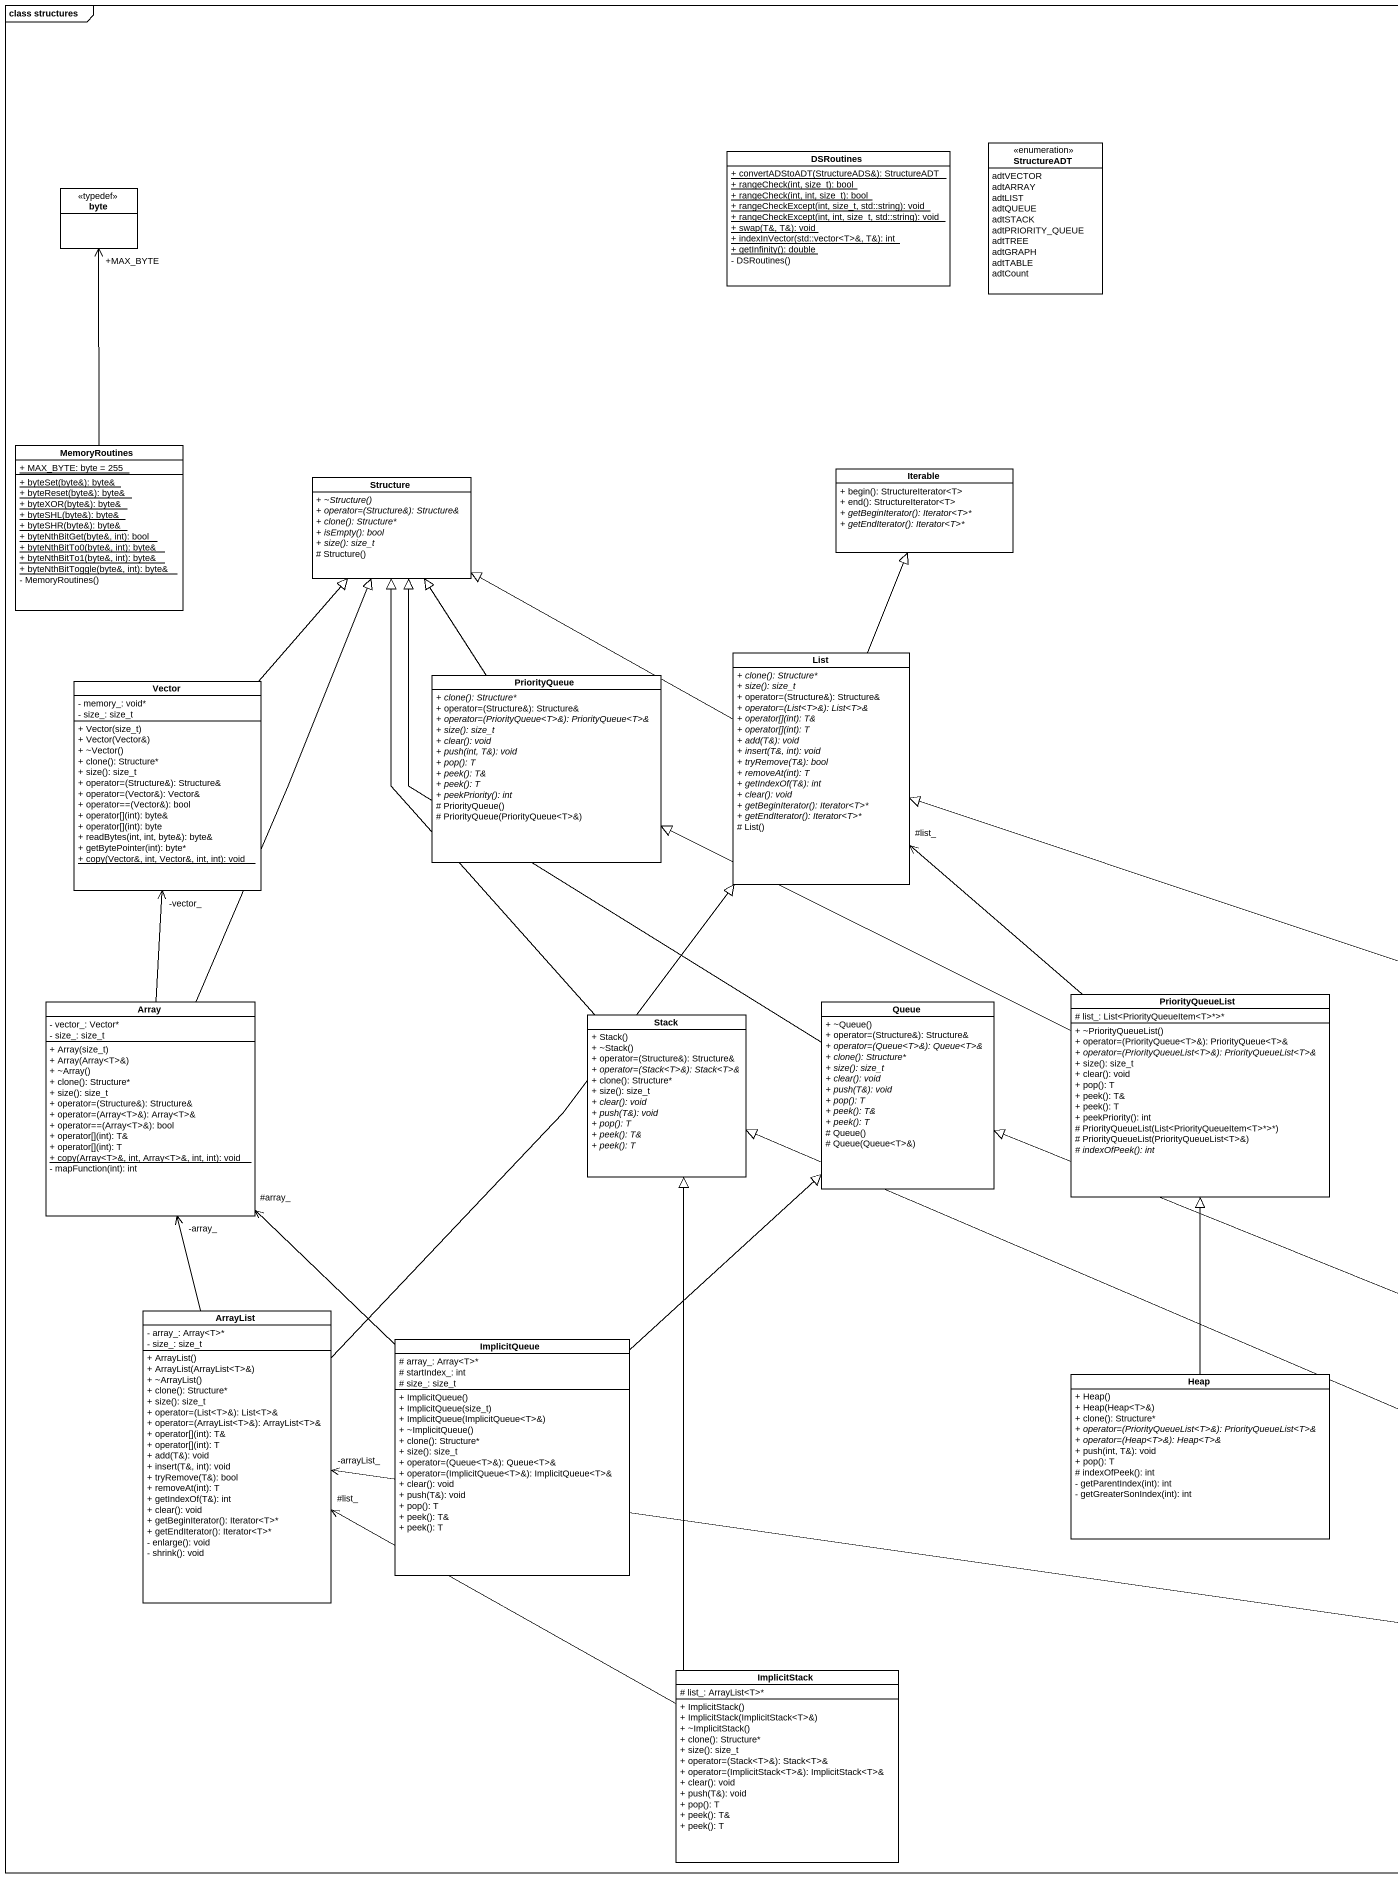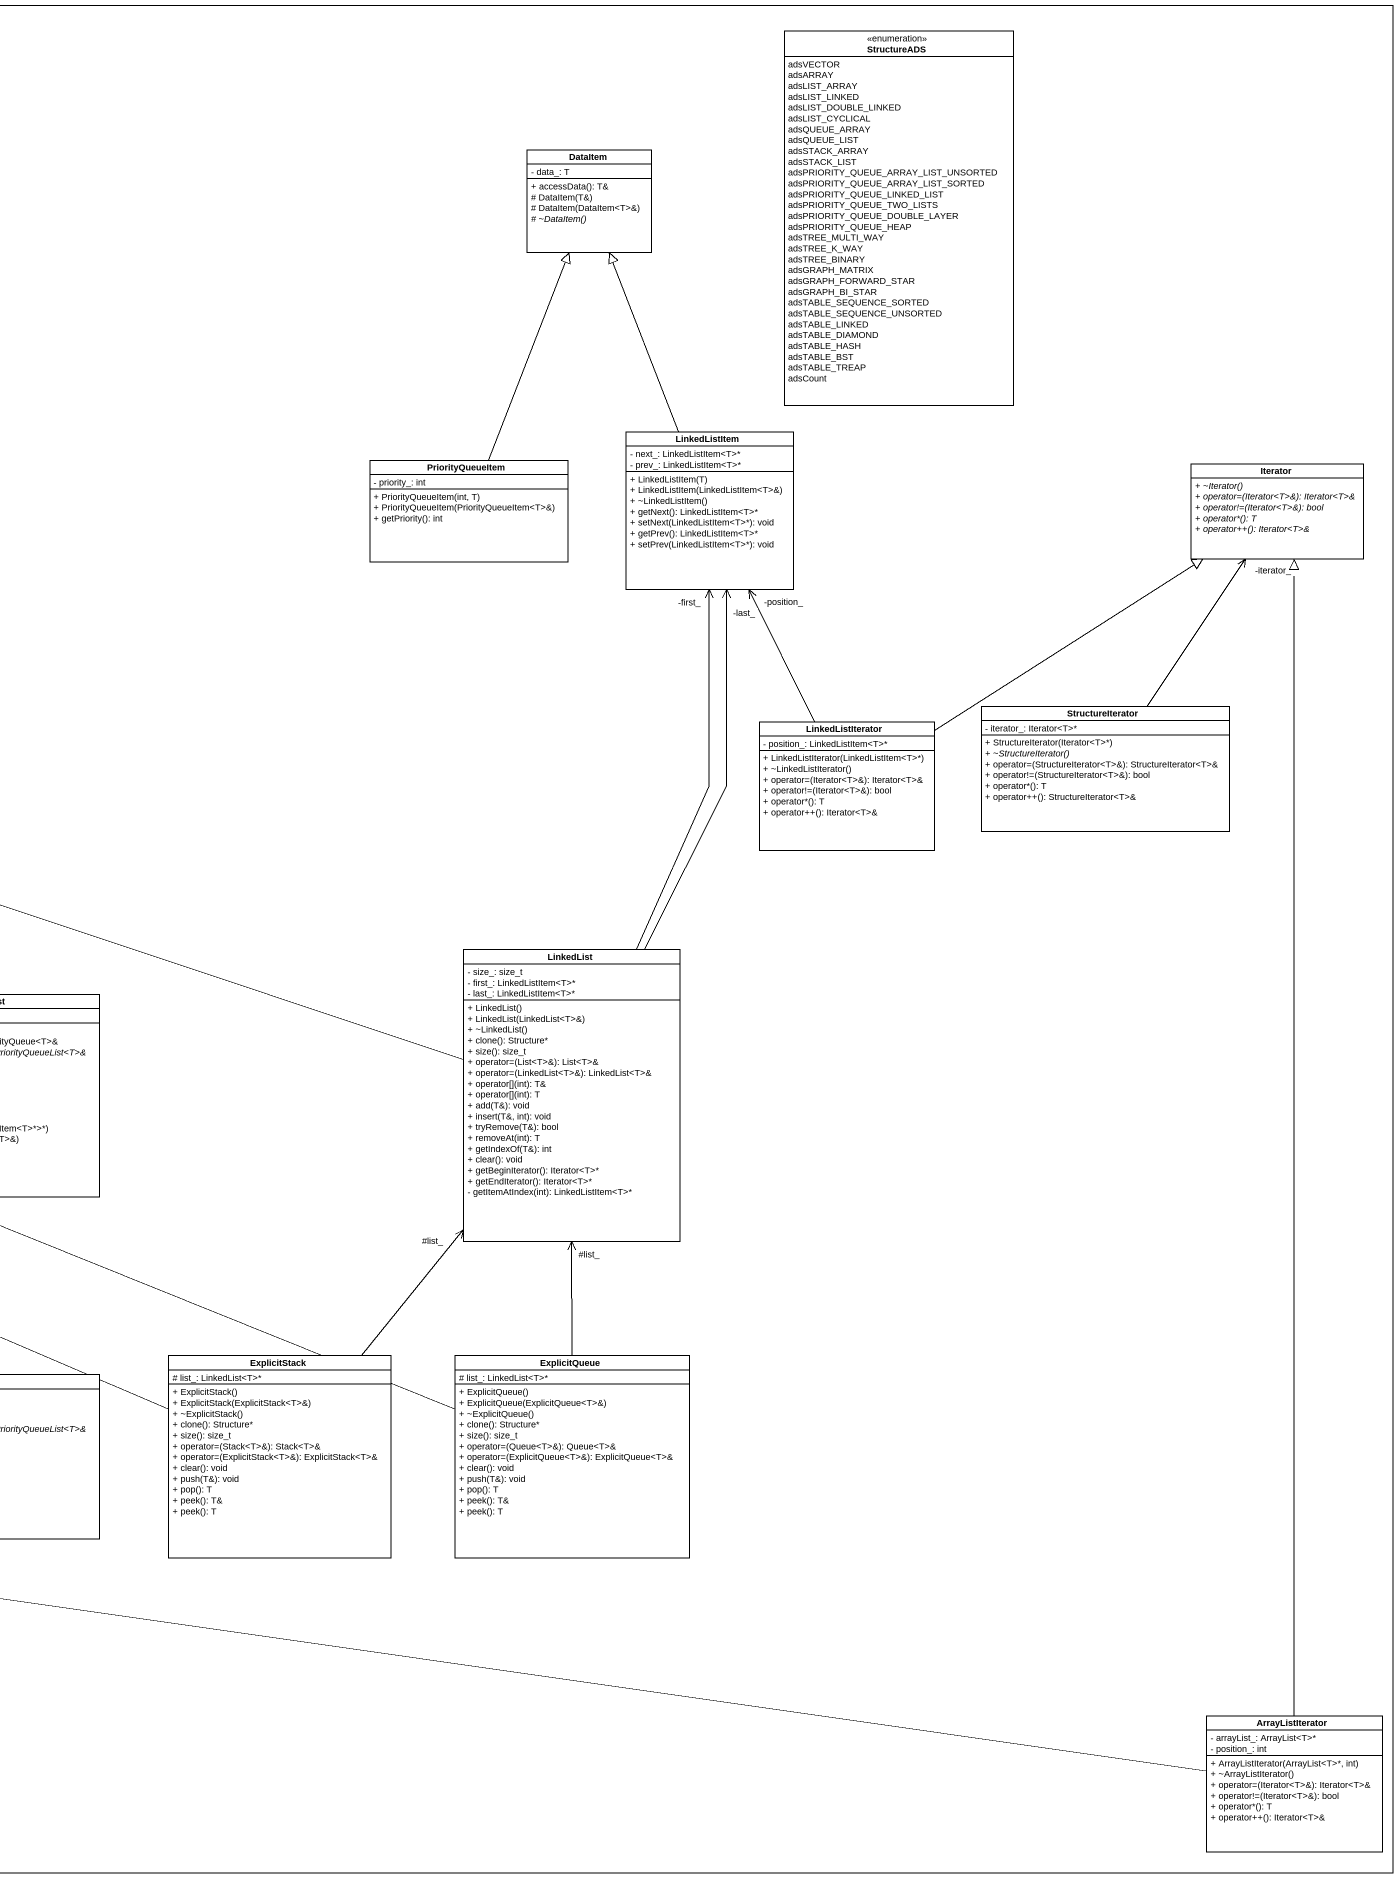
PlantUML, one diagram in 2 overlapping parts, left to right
@startuml
mainframe class structures
hide circle
hide empty members
skinparam classAttributeIconSize 0
enum StructureADS {
  adsVECTOR
  adsARRAY
  adsLIST_ARRAY
  adsLIST_LINKED
  adsLIST_DOUBLE_LINKED
  adsLIST_CYCLICAL
  adsQUEUE_ARRAY
  adsQUEUE_LIST
  adsSTACK_ARRAY
  adsSTACK_LIST
  adsPRIORITY_QUEUE_ARRAY_LIST_UNSORTED
  adsPRIORITY_QUEUE_ARRAY_LIST_SORTED
  adsPRIORITY_QUEUE_LINKED_LIST
  adsPRIORITY_QUEUE_TWO_LISTS
  adsPRIORITY_QUEUE_DOUBLE_LAYER
  adsPRIORITY_QUEUE_HEAP
  adsTREE_MULTI_WAY
  adsTREE_K_WAY
  adsTREE_BINARY
  adsGRAPH_MATRIX
  adsGRAPH_FORWARD_STAR
  adsGRAPH_BI_STAR
  adsTABLE_SEQUENCE_SORTED
  adsTABLE_SEQUENCE_UNSORTED
  adsTABLE_LINKED
  adsTABLE_DIAMOND
  adsTABLE_HASH
  adsTABLE_BST
  adsTABLE_TREAP
  adsCount
}
enum StructureADT {
  adtVECTOR
  adtARRAY
  adtLIST
  adtQUEUE
  adtSTACK
  adtPRIORITY_QUEUE
  adtTREE
  adtGRAPH
  adtTABLE
  adtCount
}
class DSRoutines {
  {static} + convertADStoADT(StructureADS&): StructureADT
  {static} + rangeCheck(int, size_t): bool
  {static} + rangeCheck(int, int, size_t): bool
  {static} + rangeCheckExcept(int, size_t, std::string): void
  {static} + rangeCheckExcept(int, int, size_t, std::string): void
  {static} + swap(T&, T&): void
  {static} + indexInVector(std::vector<T>&, T&): int
  {static} + getInfinity(): double
  - DSRoutines()
}
class DataItem {
  - data_: T
  + accessData(): T&
  # DataItem(T&)
  # DataItem(DataItem<T>&)
  {abstract} # ~DataItem()
}
class byte <<typedef>>
class MemoryRoutines {
  {static} + MAX_BYTE: byte = 255
  {static} + byteSet(byte&): byte&
  {static} + byteReset(byte&): byte&
  {static} + byteXOR(byte&): byte&
  {static} + byteSHL(byte&): byte&
  {static} + byteSHR(byte&): byte&
  {static} + byteNthBitGet(byte&, int): bool
  {static} + byteNthBitTo0(byte&, int): byte&
  {static} + byteNthBitTo1(byte&, int): byte&
  {static} + byteNthBitToggle(byte&, int): byte&
  - MemoryRoutines()
}
class LinkedListItem {
  - next_: LinkedListItem<T>*
  - prev_: LinkedListItem<T>*
  + LinkedListItem(T)
  + LinkedListItem(LinkedListItem<T>&)
  + ~LinkedListItem()
  + getNext(): LinkedListItem<T>*
  + setNext(LinkedListItem<T>*): void
  + getPrev(): LinkedListItem<T>*
  + setPrev(LinkedListItem<T>*): void
}
class Structure {
  {abstract} + ~Structure()
  {abstract} + operator=(Structure&): Structure&
  {abstract} + clone(): Structure*
  {abstract} + isEmpty(): bool
  {abstract} + size(): size_t
  # Structure()
}
class Iterable {
  + begin(): StructureIterator<T>
  + end(): StructureIterator<T>
  {abstract} + getBeginIterator(): Iterator<T>*
  {abstract} + getEndIterator(): Iterator<T>*
}
class PriorityQueueItem {
  - priority_: int
  + PriorityQueueItem(int, T)
  + PriorityQueueItem(PriorityQueueItem<T>&)
  + getPriority(): int
}
class Iterator {
  {abstract} + ~Iterator()
  {abstract} + operator=(Iterator<T>&): Iterator<T>&
  {abstract} + operator!=(Iterator<T>&): bool
  {abstract} + operator*(): T
  {abstract} + operator++(): Iterator<T>&
}
class Vector {
  - memory_: void*
  - size_: size_t
  + Vector(size_t)
  + Vector(Vector&)
  + ~Vector()
  + clone(): Structure*
  + size(): size_t
  + operator=(Structure&): Structure&
  + operator=(Vector&): Vector&
  + operator==(Vector&): bool
  + operator[](int): byte&
  + operator[](int): byte
  + readBytes(int, int, byte&): byte&
  + getBytePointer(int): byte*
  {static} + copy(Vector&, int, Vector&, int, int): void
}
class PriorityQueue {
  {abstract} + clone(): Structure*
  + operator=(Structure&): Structure&
  {abstract} + operator=(PriorityQueue<T>&): PriorityQueue<T>&
  {abstract} + size(): size_t
  {abstract} + clear(): void
  {abstract} + push(int, T&): void
  {abstract} + pop(): T
  {abstract} + peek(): T&
  {abstract} + peek(): T
  {abstract} + peekPriority(): int
  # PriorityQueue()
  # PriorityQueue(PriorityQueue<T>&)
}
class List {
  {abstract} + clone(): Structure*
  {abstract} + size(): size_t
  + operator=(Structure&): Structure&
  {abstract} + operator=(List<T>&): List<T>&
  {abstract} + operator[](int): T&
  {abstract} + operator[](int): T
  {abstract} + add(T&): void
  {abstract} + insert(T&, int): void
  {abstract} + tryRemove(T&): bool
  {abstract} + removeAt(int): T
  {abstract} + getIndexOf(T&): int
  {abstract} + clear(): void
  {abstract} + getBeginIterator(): Iterator<T>*
  {abstract} + getEndIterator(): Iterator<T>*
  # List()
}
class LinkedListIterator {
  - position_: LinkedListItem<T>*
  + LinkedListIterator(LinkedListItem<T>*)
  + ~LinkedListIterator()
  + operator=(Iterator<T>&): Iterator<T>&
  + operator!=(Iterator<T>&): bool
  + operator*(): T
  + operator++(): Iterator<T>&
}
class StructureIterator {
  - iterator_: Iterator<T>*
  + StructureIterator(Iterator<T>*)
  {abstract} + ~StructureIterator()
  + operator=(StructureIterator<T>&): StructureIterator<T>&
  + operator!=(StructureIterator<T>&): bool
  + operator*(): T
  + operator++(): StructureIterator<T>&
}
class LinkedList {
  - size_: size_t
  - first_: LinkedListItem<T>*
  - last_: LinkedListItem<T>*
  + LinkedList()
  + LinkedList(LinkedList<T>&)
  + ~LinkedList()
  + clone(): Structure*
  + size(): size_t
  + operator=(List<T>&): List<T>&
  + operator=(LinkedList<T>&): LinkedList<T>&
  + operator[](int): T&
  + operator[](int): T
  + add(T&): void
  + insert(T&, int): void
  + tryRemove(T&): bool
  + removeAt(int): T
  + getIndexOf(T&): int
  + clear(): void
  + getBeginIterator(): Iterator<T>*
  + getEndIterator(): Iterator<T>*
  - getItemAtIndex(int): LinkedListItem<T>*
}
class PriorityQueueList {
  # list_: List<PriorityQueueItem<T>*>*
  + ~PriorityQueueList()
  + operator=(PriorityQueue<T>&): PriorityQueue<T>&
  {abstract} + operator=(PriorityQueueList<T>&): PriorityQueueList<T>&
  + size(): size_t
  + clear(): void
  + pop(): T
  + peek(): T&
  + peek(): T
  + peekPriority(): int
  # PriorityQueueList(List<PriorityQueueItem<T>*>*)
  # PriorityQueueList(PriorityQueueList<T>&)
  {abstract} # indexOfPeek(): int
}
class Array {
  - vector_: Vector*
  - size_: size_t
  + Array(size_t)
  + Array(Array<T>&)
  + ~Array()
  + clone(): Structure*
  + size(): size_t
  + operator=(Structure&): Structure&
  + operator=(Array<T>&): Array<T>&
  + operator==(Array<T>&): bool
  + operator[](int): T&
  + operator[](int): T
  {static} + copy(Array<T>&, int, Array<T>&, int, int): void
  - mapFunction(int): int
}
class "Stack" as Stack_ {
  + Stack()
  + ~Stack()
  + operator=(Structure&): Structure&
  {abstract} + operator=(Stack<T>&): Stack<T>&
  + clone(): Structure*
  + size(): size_t
  {abstract} + clear(): void
  {abstract} + push(T&): void
  {abstract} + pop(): T
  {abstract} + peek(): T&
  {abstract} + peek(): T
}
class "Queue" as Queue_ {
  + ~Queue()
  + operator=(Structure&): Structure&
  {abstract} + operator=(Queue<T>&): Queue<T>&
  {abstract} + clone(): Structure*
  {abstract} + size(): size_t
  {abstract} + clear(): void
  {abstract} + push(T&): void
  {abstract} + pop(): T
  {abstract} + peek(): T&
  {abstract} + peek(): T
  # Queue()
  # Queue(Queue<T>&)
}
class ArrayList {
  - array_: Array<T>*
  - size_: size_t
  + ArrayList()
  + ArrayList(ArrayList<T>&)
  + ~ArrayList()
  + clone(): Structure*
  + size(): size_t
  + operator=(List<T>&): List<T>&
  + operator=(ArrayList<T>&): ArrayList<T>&
  + operator[](int): T&
  + operator[](int): T
  + add(T&): void
  + insert(T&, int): void
  + tryRemove(T&): bool
  + removeAt(int): T
  + getIndexOf(T&): int
  + clear(): void
  + getBeginIterator(): Iterator<T>*
  + getEndIterator(): Iterator<T>*
  - enlarge(): void
  - shrink(): void
}
class ImplicitQueue {
  # array_: Array<T>*
  # startIndex_: int
  # size_: size_t
  + ImplicitQueue()
  + ImplicitQueue(size_t)
  + ImplicitQueue(ImplicitQueue<T>&)
  + ~ImplicitQueue()
  + clone(): Structure*
  + size(): size_t
  + operator=(Queue<T>&): Queue<T>&
  + operator=(ImplicitQueue<T>&): ImplicitQueue<T>&
  + clear(): void
  + push(T&): void
  + pop(): T
  + peek(): T&
  + peek(): T
}
class Heap {
  + Heap()
  + Heap(Heap<T>&)
  + clone(): Structure*
  {abstract} + operator=(PriorityQueueList<T>&): PriorityQueueList<T>&
  {abstract} + operator=(Heap<T>&): Heap<T>&
  + push(int, T&): void
  + pop(): T
  # indexOfPeek(): int
  - getParentIndex(int): int
  - getGreaterSonIndex(int): int
}
class ExplicitStack {
  # list_: LinkedList<T>*
  + ExplicitStack()
  + ExplicitStack(ExplicitStack<T>&)
  + ~ExplicitStack()
  + clone(): Structure*
  + size(): size_t
  + operator=(Stack<T>&): Stack<T>&
  + operator=(ExplicitStack<T>&): ExplicitStack<T>&
  + clear(): void
  + push(T&): void
  + pop(): T
  + peek(): T&
  + peek(): T
}
class ExplicitQueue {
  # list_: LinkedList<T>*
  + ExplicitQueue()
  + ExplicitQueue(ExplicitQueue<T>&)
  + ~ExplicitQueue()
  + clone(): Structure*
  + size(): size_t
  + operator=(Queue<T>&): Queue<T>&
  + operator=(ExplicitQueue<T>&): ExplicitQueue<T>&
  + clear(): void
  + push(T&): void
  + pop(): T
  + peek(): T&
  + peek(): T
}
class ImplicitStack {
  # list_: ArrayList<T>*
  + ImplicitStack()
  + ImplicitStack(ImplicitStack<T>&)
  + ~ImplicitStack()
  + clone(): Structure*
  + size(): size_t
  + operator=(Stack<T>&): Stack<T>&
  + operator=(ImplicitStack<T>&): ImplicitStack<T>&
  + clear(): void
  + push(T&): void
  + pop(): T
  + peek(): T&
  + peek(): T
}
class ArrayListIterator {
  - arrayList_: ArrayList<T>*
  - position_: int
  + ArrayListIterator(ArrayList<T>*, int)
  + ~ArrayListIterator()
  + operator=(Iterator<T>&): Iterator<T>&
  + operator!=(Iterator<T>&): bool
  + operator*(): T
  + operator++(): Iterator<T>&
}
MemoryRoutines -up-> "+MAX_BYTE" byte
LinkedListItem -up-|> DataItem
PriorityQueueItem -up-|> DataItem
Vector -up-|> Structure
PriorityQueue -up-|> Structure
List -left-|> Structure
List -up-|> Iterable
LinkedListIterator -up-> "-position_" LinkedListItem
LinkedListIterator -up-|> Iterator
StructureIterator -up-> "-iterator_" Iterator
LinkedList -up-> "-first_" LinkedListItem
LinkedList -up-> "-last_" LinkedListItem
LinkedList -left-|> List
PriorityQueueList -left-|> PriorityQueue
PriorityQueueList -up-> "#list_" List
Array -up-|> Structure
Array -up-> "-vector_" Vector
Stack_ -up-|> Structure
Queue_ -up-|> Structure
ArrayList -up-|> List
ArrayList -up-> "-array_" Array
ImplicitQueue -up-> "#array_" Array
ImplicitQueue -up-|> Queue_
Heap -up-|> PriorityQueueList
ExplicitStack -up-> "#list_" LinkedList
ExplicitStack -left-|> Stack_
ExplicitQueue -up-> "#list_" LinkedList
ExplicitQueue -left-|> Queue_
ImplicitStack -up-|> Stack_
ImplicitStack -left-> "#list_" ArrayList
ArrayListIterator -up-|> Iterator
ArrayListIterator -left-> "-arrayList_" ArrayList
@enduml
